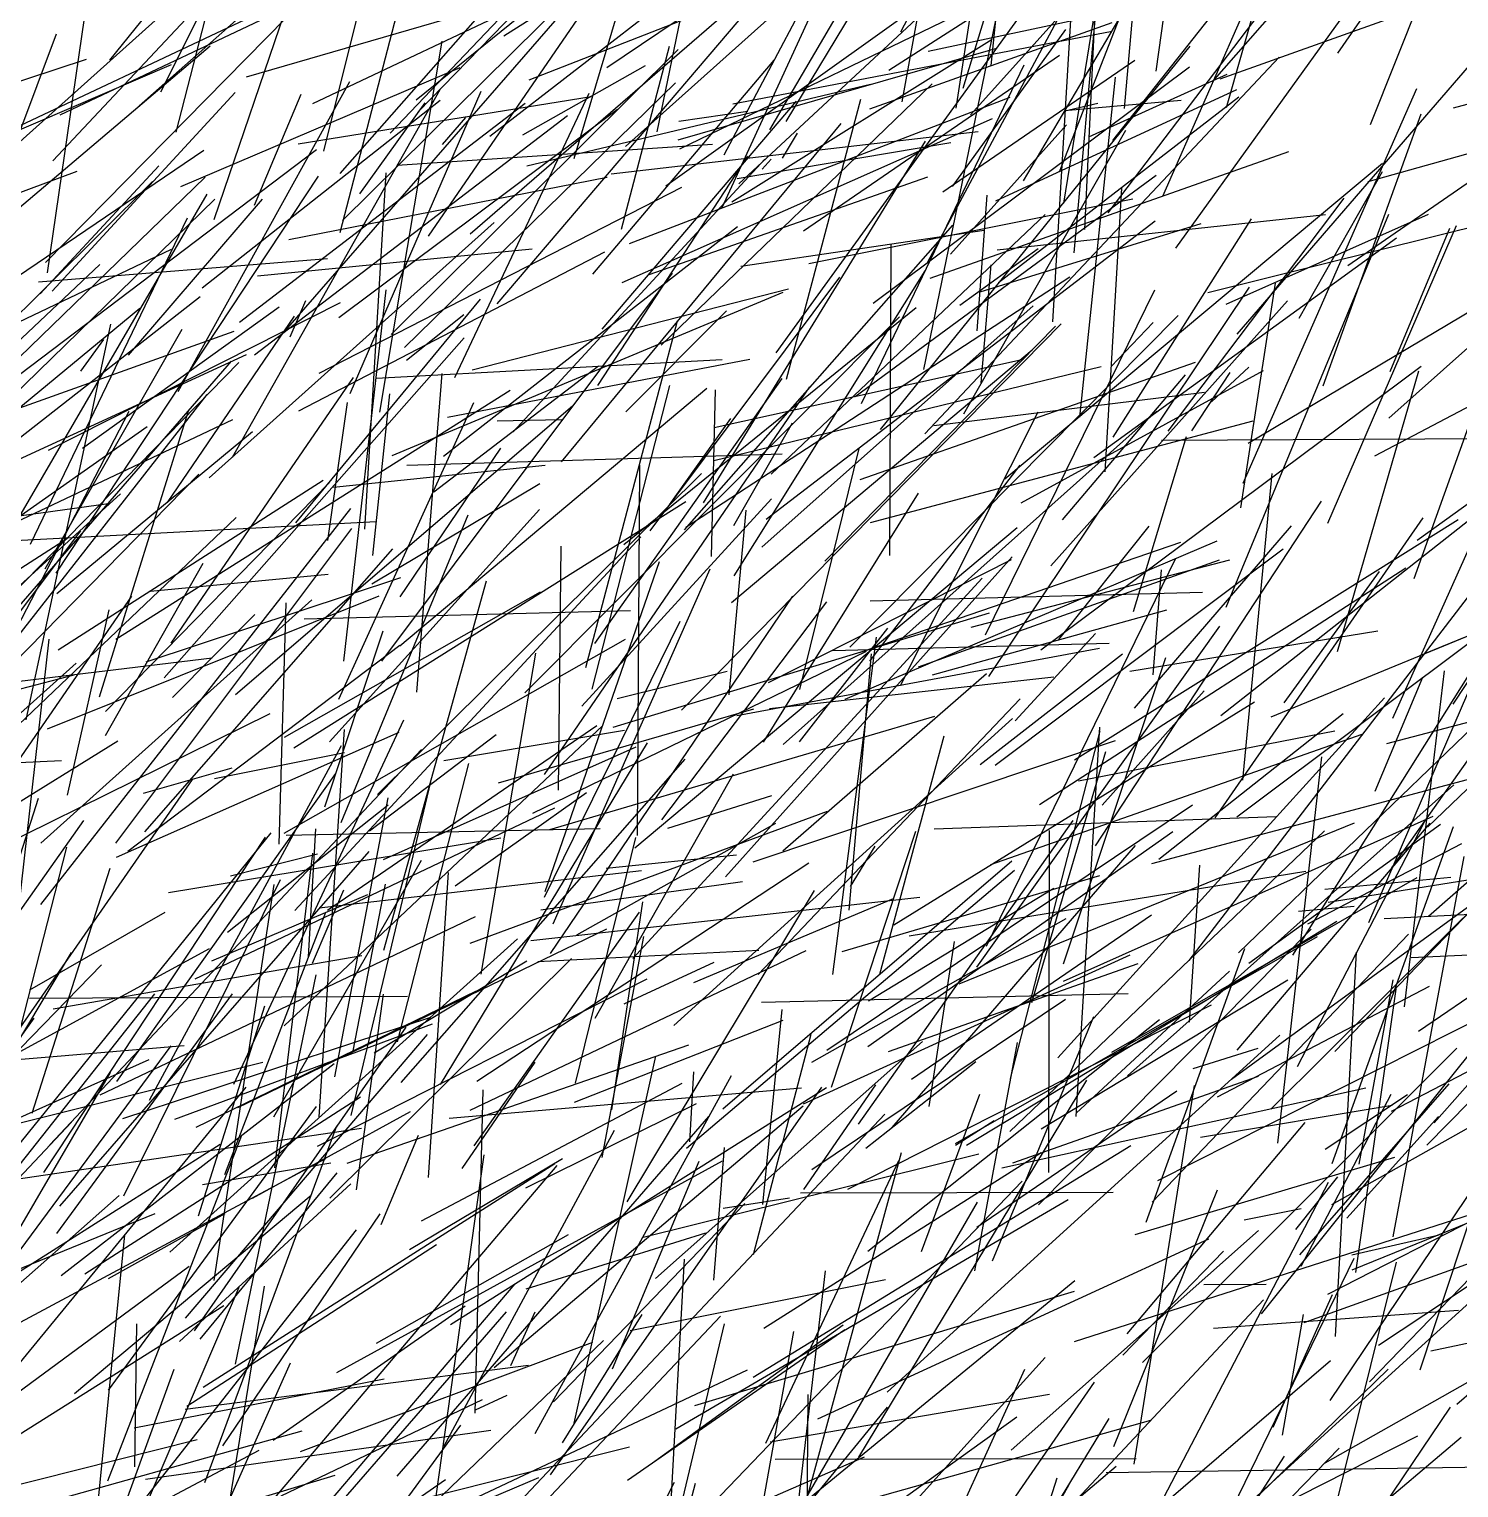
# Model space of a CAD drawing. Header units: metres. Extents: x 0 to 1019, y 0 to 619.
# Drawn here: x 814 to 885.9, y 298.4 to 371.8 of the extents above; entities that cross this region are included whole.
import ezdxf

# ---------------------------------------------------------------- set-up
doc = ezdxf.new("R2010")
doc.units = ezdxf.units.M

msp = doc.modelspace()

# ---------------------------------------------------------------- linework, layer by layer
at = {"color": 185}
for p, q in [((818.011, 370.238), (832.316, 387.954)), ((854.005, 345.018), (865.613, 356.849)), ((835.002, 352.271), (850.23, 355.193)), ((837.512, 352.088), (840.754, 352.149)), ((857.176, 289.225), (864.077, 304.353))]:
    msp.add_line(p, q, dxfattribs=at)
at = {"color": 140}
for p, q in [((870.675, 369.693), (873.268, 388.069)), ((865.481, 357.063), (866.544, 374.984)), ((812.256, 363.391), (815.326, 371.558)), ((869.355, 339.481), (881.836, 341.513)), ((830.256, 320.377), (831.896, 328.771)), ((852.698, 296.345), (857.863, 315.258))]:
    msp.add_line(p, q, dxfattribs=at)
at = {"color": 222}
for p, q in [((879.822, 370.594), (891.667, 387.668)), ((851.039, 300.632), (857.733, 314.859))]:
    msp.add_line(p, q, dxfattribs=at)
at = {"color": 173}
for p, q in [((873.501, 369.133), (889.069, 386.932)), ((869.094, 367.813), (869.551, 373.147)), ((808.255, 314.09), (814.426, 333.091))]:
    msp.add_line(p, q, dxfattribs=at)
at = {"color": 137}
for p, q in [((874.226, 367.862), (879.397, 386.041)), ((884.245, 340.395), (894.186, 344.439))]:
    msp.add_line(p, q, dxfattribs=at)
at = {"color": 108}
for p, q in [((848.934, 365.48), (859.449, 385.314)), ((810.059, 304.879), (828.892, 314.961)), ((837.643, 295.276), (848.759, 307.018))]:
    msp.add_line(p, q, dxfattribs=at)
at = {"color": 83}
for p, q in [((851.23, 366.731), (861.4, 384.058)), ((829.731, 362.163), (849.262, 381.49)), ((860.578, 315.632), (862.522, 316.866))]:
    msp.add_line(p, q, dxfattribs=at)
at = {"color": 218}
msp.add_line((852.059, 367.16), (862.24, 384.005), dxfattribs=at)
at = {"color": 198}
for p, q in [((865.81, 364.622), (873.58, 384.555)), ((836.152, 361.493), (851.237, 374.56)), ((814.772, 360.055), (828.285, 373.8))]:
    msp.add_line(p, q, dxfattribs=at)
at = {"color": 105}
for p, q in [((829.6, 364.53), (846.464, 383.68)), ((810.032, 351.831), (828.406, 365.738)), ((872.342, 324.922), (887.289, 344.403)), ((877.844, 327.403), (880.642, 327.661))]:
    msp.add_line(p, q, dxfattribs=at)
at = {"color": 119}
for p, q in [((864.003, 364.17), (875.682, 383.946)), ((845.555, 366.626), (848.233, 379.584)), ((826.526, 356.245), (841.923, 373.95)), ((817.523, 318.168), (836.41, 327.137))]:
    msp.add_line(p, q, dxfattribs=at)
at = {"color": 59}
for p, q in [((820.584, 368.653), (827.592, 382.68)), ((822.309, 324.004), (840.419, 332.607)), ((877.907, 310.103), (885.431, 318.708))]:
    msp.add_line(p, q, dxfattribs=at)
at = {"color": 183}
for p, q in [((860.96, 368.836), (865.302, 383.038)), ((857.9, 368.144), (858.976, 374.058)), ((871.021, 363.395), (875.816, 374.321)), ((858.725, 339.712), (873.866, 345.083)), ((861.557, 309.311), (863.697, 320.802)), ((843.318, 304.369), (847.681, 314.829)), ((846.663, 295.874), (855.994, 299.94))]:
    msp.add_line(p, q, dxfattribs=at)
at = {"color": 211}
for p, q in [((815.141, 365.166), (830.788, 381.881)), ((877.567, 325.186), (889.84, 344.75)), ((846.003, 295.132), (863.931, 313.824)), ((842.599, 291.203), (846.443, 298.665))]:
    msp.add_line(p, q, dxfattribs=at)
at = {"color": 250}
for p, q in [((819.493, 367.94), (835.338, 381.978)), ((831.199, 343.88), (839.661, 348.935))]:
    msp.add_line(p, q, dxfattribs=at)
at = {"color": 214}
for p, q in [((828.78, 365.658), (832.891, 382.105)), ((815.879, 333.245), (817.974, 342.572)), ((838.952, 313.482), (847.541, 317.727))]:
    msp.add_line(p, q, dxfattribs=at)
at = {"color": 219}
for p, q in [((833.532, 367.637), (847.329, 381.818)), ((860.806, 357.908), (864.749, 360.761)), ((873.93, 337.259), (892.718, 352.06)), ((818.924, 330.43), (832.609, 340.802)), ((805.59, 336.537), (816.218, 339.302)), ((823.268, 308.816), (826.276, 328.755))]:
    msp.add_line(p, q, dxfattribs=at)
at = {"color": 39}
for p, q in [((843.968, 365.894), (862.261, 382.275)), ((848.437, 351.748), (864, 355.196))]:
    msp.add_line(p, q, dxfattribs=at)
at = {"color": 253}
for p, q in [((837.84, 371.463), (853.408, 381.352)), ((813.014, 323.817), (814.951, 341.1)), ((864.886, 316.451), (877.313, 323.943))]:
    msp.add_line(p, q, dxfattribs=at)
at = {"color": 36}
for p, q in [((862.383, 369.965), (863.576, 381.763)), ((836.149, 317.383), (853.071, 325.422))]:
    msp.add_line(p, q, dxfattribs=at)
at = {"color": 225}
msp.add_line((834.047, 361.375), (847.541, 381.042), dxfattribs=at)
at = {"color": 1}
for p, q in [((841.391, 365.285), (845.758, 380.043)), ((861.342, 367.489), (871.208, 378.474)), ((823.792, 314.145), (828.884, 327.356))]:
    msp.add_line(p, q, dxfattribs=at)
at = {"color": 126}
for p, q in [((860.621, 367.818), (862.432, 379.746)), ((837.142, 366.415), (853.775, 379.296)), ((802.298, 356.101), (821.89, 373.68)), ((825.285, 362.943), (827.647, 368.532)), ((808.196, 348.539), (823.295, 363.242)), ((848.41, 308.84), (848.951, 315.52))]:
    msp.add_line(p, q, dxfattribs=at)
at = {"color": 238}
for p, q in [((823.269, 362.228), (829.12, 379.451)), ((829.536, 357.293), (843.567, 367.774)), ((818.66, 316.969), (834.165, 322.074)), ((875.107, 311.868), (877.98, 312.441))]:
    msp.add_line(p, q, dxfattribs=at)
at = {"color": 249}
for p, q in [((829.613, 361.563), (834.169, 379.196)), ((862.073, 295.721), (867.577, 303.692)), ((814.823, 297.64), (827.689, 301.258))]:
    msp.add_line(p, q, dxfattribs=at)
at = {"color": 77}
for p, q in [((857.228, 369.741), (872.162, 379.366)), ((854.406, 324.226), (856.606, 341.205)), ((879.321, 308.125), (893.437, 315.353)), ((816.229, 303.125), (828.144, 313.108))]:
    msp.add_line(p, q, dxfattribs=at)
at = {"color": 115}
for p, q in [((868.262, 362.551), (881.162, 379.53)), ((806.008, 332.573), (822.489, 349.41)), ((804.461, 304.413), (816.077, 316.794))]:
    msp.add_line(p, q, dxfattribs=at)
at = {"color": 72}
for p, q in [((881.472, 367.001), (886.437, 379.488)), ((866.271, 367.725), (871.939, 368.22)), ((827.271, 335.628), (847.007, 348.035)), ((851.21, 337.607), (865.536, 339.197))]:
    msp.add_line(p, q, dxfattribs=at)
at = {"color": 60}
for p, q in [((848.834, 362.827), (855.975, 378.361)), ((849.189, 338.294), (850.04, 347.583)), ((824.257, 318.7), (832.816, 337.04))]:
    msp.add_line(p, q, dxfattribs=at)
at = {"color": 148}
for p, q in [((843.032, 369.88), (855.032, 377.968)), ((828.547, 354.48), (846.807, 363.853)), ((878.311, 326.773), (886.072, 330.811))]:
    msp.add_line(p, q, dxfattribs=at)
at = {"color": 153}
for p, q in [((849.679, 364.02), (864.332, 377.639)), ((835.393, 328.69), (842.01, 333.377))]:
    msp.add_line(p, q, dxfattribs=at)
at = {"color": 76}
for p, q in [((857.837, 371.666), (860.97, 377.675)), ((832.611, 340.77), (848.064, 353.734)), ((815.411, 340.567), (828.756, 349.095)), ((815.16, 322.495), (830.695, 325.178)), ((851.499, 299.819), (869.674, 299.862))]:
    msp.add_line(p, q, dxfattribs=at)
at = {"color": 155}
for p, q in [((859.185, 360.082), (868.483, 377.46)), ((851.057, 347.14), (870.637, 362.15)), ((872.364, 321.814), (872.875, 329.72)), ((822.714, 303.448), (840.414, 314.709))]:
    msp.add_line(p, q, dxfattribs=at)
at = {"color": 63}
for p, q in [((828.222, 368.059), (847.561, 377.211)), ((874.941, 347.707), (876.697, 359.02)), ((814.761, 344.631), (821.645, 356.697)), ((831.783, 330.007), (844.503, 335.685)), ((883.973, 304.324), (886.774, 312.786))]:
    msp.add_line(p, q, dxfattribs=at)
at = {"color": 80}
for p, q in [((832.118, 366.56), (841.973, 376.914)), ((883.668, 344.157), (890.24, 362.536)), ((854.875, 325.377), (867.847, 329.195)), ((825.748, 297.208), (840.528, 314.604)), ((838.975, 308.401), (848.018, 311.222)), ((860.317, 282.036), (865.704, 298.877))]:
    msp.add_line(p, q, dxfattribs=at)
at = {"color": 52}
for p, q in [((814.869, 359.539), (817.286, 376.136)), ((867.97, 332.74), (873.101, 338.497))]:
    msp.add_line(p, q, dxfattribs=at)
at = {"color": 221}
for p, q in [((815.507, 367.484), (834.372, 376.418)), ((855.035, 338.084), (873.749, 346.041)), ((859.417, 339.296), (871.215, 342.571)), ((813.965, 323.026), (832.995, 323.126)), ((868.164, 299.148), (887.342, 299.434))]:
    msp.add_line(p, q, dxfattribs=at)
at = {"color": 64}
for p, q in [((833.436, 368.251), (843.779, 376.606)), ((819.778, 331.403), (832.251, 345.651)), ((817.945, 308.914), (823.82, 312.198)), ((833.658, 297.804), (844.17, 300.445))]:
    msp.add_line(p, q, dxfattribs=at)
at = {"color": 6}
for p, q in [((837.501, 357.976), (852.87, 375.987)), ((870.476, 312.767), (883.382, 326.243))]:
    msp.add_line(p, q, dxfattribs=at)
at = {"color": 27}
for p, q in [((821.349, 366.614), (823.666, 375.611)), ((865.385, 344.79), (877.297, 358.124)), ((841.968, 339.673), (846.587, 357.127)), ((801.835, 326.98), (816.543, 346.549)), ((846.098, 331.588), (851.34, 333.223)), ((880.73, 309.214), (882.782, 323.604))]:
    msp.add_line(p, q, dxfattribs=at)
at = {"color": 127}
for p, q in [((845.998, 363.923), (862.359, 375.592)), ((856.807, 351.656), (872.402, 370.949)), ((803.619, 343.531), (822.553, 358.347)), ((804.661, 342.925), (824.201, 352.15)), ((800.635, 325.831), (816.319, 339.897)), ((879.535, 314.714), (885.652, 331.668)), ((826.24, 300.781), (835.893, 307.541))]:
    msp.add_line(p, q, dxfattribs=at)
at = {"color": 239}
for p, q in [((866.033, 363.038), (868.091, 375.749)), ((826.534, 330.78), (826.883, 342.925)), ((842.798, 315.014), (844.888, 326.127)), ((807.682, 307.325), (820.276, 323.242)), ((822.682, 313.65), (829.144, 314.737))]:
    msp.add_line(p, q, dxfattribs=at)
at = {"color": 210}
for p, q in [((824.887, 369.403), (843.061, 374.672)), ((861.876, 354.002), (862.379, 359.937)), ((827.33, 327.441), (844.737, 346.247)), ((810.554, 338.634), (823.169, 340.155)), ((841.526, 326.21), (851.532, 331.837)), ((819.265, 299.439), (819.372, 306.638)), ((863.063, 283.089), (879.893, 300.379))]:
    msp.add_line(p, q, dxfattribs=at)
at = {"color": 53}
for p, q in [((839.113, 369.259), (853.776, 374.974)), ((833.693, 311.826), (846.828, 318.754)), ((835.157, 306.604), (854.088, 318.527))]:
    msp.add_line(p, q, dxfattribs=at)
at = {"color": 217}
for p, q in [((846.712, 365.782), (864.594, 374.438)), ((843.342, 336.666), (862.293, 342.429)), ((822.352, 316.538), (836.467, 323.389))]:
    msp.add_line(p, q, dxfattribs=at)
at = {"color": 174}
for p, q in [((851.561, 355.515), (865.61, 374.921)), ((881.351, 364.138), (895.941, 368.231)), ((810.72, 352.634), (822.807, 364.357)), ((851.256, 300.693), (865.311, 303.104))]:
    msp.add_line(p, q, dxfattribs=at)
at = {"color": 18}
for p, q in [((867.084, 361.714), (867.697, 374.645)), ((827.081, 356.316), (827.884, 358.15)), ((868.411, 354.817), (870.532, 357.036))]:
    msp.add_line(p, q, dxfattribs=at)
at = {"color": 78}
for p, q in [((858.981, 354.669), (862.905, 373.73)), ((820.011, 317.895), (829.674, 335.746)), ((823.286, 334.077), (829.83, 335.394)), ((835.746, 314.454), (839.414, 319.802))]:
    msp.add_line(p, q, dxfattribs=at)
at = {"color": 180}
for p, q in [((859.207, 370.701), (876.291, 374.336)), ((831.482, 333.272), (847.799, 349.439)), ((839.702, 327.482), (849.856, 328.896)), ((861.128, 315.634), (879.782, 326.899)), ((815.923, 292.936), (830.43, 311.371))]:
    msp.add_line(p, q, dxfattribs=at)
at = {"color": 29}
for p, q in [((866.559, 360.539), (867.796, 374.346)), ((866.835, 352.269), (868.637, 369.388)), ((839.548, 324.872), (850.674, 325.44))]:
    msp.add_line(p, q, dxfattribs=at)
at = {"color": 4}
for p, q in [((868.498, 366.191), (874.952, 374.365)), ((846.402, 321.655), (863.446, 337.106)), ((850.401, 329.883), (868.634, 336))]:
    msp.add_line(p, q, dxfattribs=at)
at = {"color": 34}
for p, q in [((871.673, 360.784), (880.991, 373.715)), ((864.426, 322.814), (868.153, 335.448))]:
    msp.add_line(p, q, dxfattribs=at)
at = {"color": 10}
for p, q in [((873.912, 369.308), (885.751, 373.538)), ((880.333, 359.901), (896.698, 371.206)), ((827.525, 352.591), (842.937, 360.599)), ((858.863, 310.271), (861.804, 318.192))]:
    msp.add_line(p, q, dxfattribs=at)
at = {"color": 71}
for p, q in [((806.531, 363.688), (824.82, 372.285)), ((840.2, 325.275), (852.391, 343.256)), ((879.195, 299.637), (897.398, 309.948))]:
    msp.add_line(p, q, dxfattribs=at)
at = {"color": 26}
msp.add_line((874.752, 356.444), (888.969, 372.895), dxfattribs=at)
at = {"color": 68}
msp.add_line((885.643, 367.845), (904.168, 372.861), dxfattribs=at)
at = {"color": 206}
for p, q in [((849.372, 368.045), (868.473, 371.698)), ((832.473, 364.952), (848.356, 366.011)), ((821.106, 340.9), (830.283, 354.269)), ((857.818, 338.767), (864.75, 352.539))]:
    msp.add_line(p, q, dxfattribs=at)
at = {"color": 103}
for p, q in [((856.264, 367.783), (868.466, 372.133)), ((852.953, 313.39), (856.57, 318.662))]:
    msp.add_line(p, q, dxfattribs=at)
at = {"color": 165}
for p, q in [((860.432, 363.882), (866.14, 371.792)), ((830.602, 363.518), (833.891, 368.098)), ((844.167, 361.019), (863.325, 368.381)), ((849.444, 344.289), (859.046, 359.643)), ((866.656, 317.073), (867.848, 336.663)), ((875.345, 324.787), (884.999, 331.79)), ((883.521, 325.068), (894.362, 325.57)), ((822.469, 312.071), (825.807, 322.636)), ((834.819, 297.126), (850.107, 304.316))]:
    msp.add_line(p, q, dxfattribs=at)
at = {"color": 184}
for p, q in [((810.347, 360.187), (823.069, 370.961)), ((840.157, 331.519), (859.539, 337.225))]:
    msp.add_line(p, q, dxfattribs=at)
at = {"color": 229}
for p, q in [((831.596, 352.518), (834.747, 371.19)), ((827.498, 366.033), (842.245, 368.415)), ((834.759, 365.995), (835.937, 367.363)), ((865.962, 347.096), (872.159, 354.41)), ((814.875, 336.586), (831.562, 343.28)), ((847.409, 323.814), (857.467, 328.041))]:
    msp.add_line(p, q, dxfattribs=at)
at = {"color": 189}
for p, q in [((832.172, 356.428), (846.626, 370.781)), ((807.203, 350.513), (824.275, 356.594)), ((856.773, 324.239), (860.015, 336.231))]:
    msp.add_line(p, q, dxfattribs=at)
at = {"color": 149}
for p, q in [((843.767, 361.742), (846.179, 370.94)), ((821.592, 363.89), (835.653, 369.866)), ((851.298, 349.4), (865.087, 362.474)), ((874.213, 342.713), (882.394, 362.482)), ((846.79, 337.516), (865.902, 356.967)), ((873.66, 332.099), (884.131, 347.2)), ((814.681, 314.248), (825.854, 331.128)), ((879.533, 312.646), (898.19, 323.146))]:
    msp.add_line(p, q, dxfattribs=at)
at = {"color": 145}
msp.add_line((846.615, 366.234), (862.6, 370.829), dxfattribs=at)
at = {"color": 143}
for p, q in [((849.314, 363.108), (862.431, 371.292)), ((839.887, 334.278), (853.256, 353.801)), ((844.198, 306.303), (857.063, 308.865)), ((876.745, 297.393), (883.849, 300.993))]:
    msp.add_line(p, q, dxfattribs=at)
at = {"color": 192}
for p, q in [((812.246, 368.79), (816.841, 370.285)), ((874.749, 332.159), (894.691, 347.102))]:
    msp.add_line(p, q, dxfattribs=at)
at = {"color": 91}
for p, q in [((842.329, 359.471), (851.447, 370.242)), ((882.601, 337.123), (891.116, 356.152)), ((862.366, 329.75), (881.048, 336.311)), ((850.874, 312.643), (851.859, 322.45)), ((845.032, 288.564), (863.662, 301.955))]:
    msp.add_line(p, q, dxfattribs=at)
at = {"color": 90}
for p, q in [((852.935, 361.658), (865.817, 370.493)), ((825.298, 355.417), (841.05, 367.454)), ((849.425, 346.812), (852.368, 351.991)), ((809.852, 329.845), (819.125, 343.255)), ((847.047, 315.479), (863.557, 329.469)), ((823.15, 324.901), (831.001, 328.252))]:
    msp.add_line(p, q, dxfattribs=at)
at = {"color": 196}
msp.add_line((859.043, 351.436), (876.881, 370.391), dxfattribs=at)
at = {"color": 228}
for p, q in [((859.946, 363.609), (869.61, 370.246)), ((856.434, 358.01), (872.367, 369.908)), ((820.418, 289.671), (827.107, 304.679))]:
    msp.add_line(p, q, dxfattribs=at)
at = {"color": 88}
for p, q in [((812.611, 366.37), (821.121, 370.024)), ((818.308, 330.836), (830.19, 346.661)), ((826.78, 321.635), (842.826, 336.744))]:
    msp.add_line(p, q, dxfattribs=at)
at = {"color": 113}
for p, q in [((838.799, 366.477), (844.973, 369.966)), ((871.283, 351.567), (880.148, 363.292)), ((877.133, 337.887), (881.929, 344.506)), ((866.015, 324.753), (871.169, 340.169))]:
    msp.add_line(p, q, dxfattribs=at)
at = {"color": 125}
for p, q in [((855.847, 352.953), (864.036, 369.999)), ((848.294, 345.261), (848.492, 353.65)), ((869.568, 299.574), (872.604, 318.639))]:
    msp.add_line(p, q, dxfattribs=at)
at = {"color": 81}
for p, q in [((867.293, 366.385), (874.263, 369.531)), ((800.742, 344.853), (820.162, 364.138))]:
    msp.add_line(p, q, dxfattribs=at)
at = {"color": 213}
for p, q in [((815.101, 358.607), (824.328, 368.618)), ((831.812, 325.444), (836.98, 344.033)), ((835.1, 316.984), (852.836, 318.52)), ((822.56, 305.866), (829.461, 314.236)), ((819.806, 298.821), (837.195, 301.284))]:
    msp.add_line(p, q, dxfattribs=at)
at = {"color": 112}
for p, q in [((821.454, 353.569), (830.086, 369.168)), ((814.538, 327.738), (830.137, 347.67)), ((864.762, 312.622), (878.491, 326.501)), ((880.543, 309.358), (899.946, 317.22)), ((852.325, 294.652), (854.037, 309.296))]:
    msp.add_line(p, q, dxfattribs=at)
at = {"color": 98}
for p, q in [((824.179, 350.26), (834.636, 368.765)), ((879.324, 346.936), (885.808, 361.917)), ((834.655, 318.682), (845.072, 335.88)), ((825.189, 312.966), (833.147, 317.322)), ((810.124, 293.199), (829.359, 299.027))]:
    msp.add_line(p, q, dxfattribs=at)
at = {"color": 129}
msp.add_line((830.108, 353.465), (836.701, 368.685), dxfattribs=at)
at = {"color": 187}
for p, q in [((832.848, 355.785), (846.48, 369.103)), ((879.097, 353.846), (884.023, 367.544)), ((868.119, 349.527), (868.959, 363.798)), ((809.846, 338.617), (824.135, 355.095))]:
    msp.add_line(p, q, dxfattribs=at)
at = {"color": 55}
for p, q in [((835.386, 354.273), (842.132, 368.577)), ((815.568, 309.063), (829.302, 319.74))]:
    msp.add_line(p, q, dxfattribs=at)
at = {"color": 56}
for p, q in [((839.006, 364.923), (856.303, 369.028)), ((875.049, 333.997), (876.525, 349.43))]:
    msp.add_line(p, q, dxfattribs=at)
at = {"color": 223}
msp.add_line((845.769, 355.889), (859.413, 369.057), dxfattribs=at)
at = {"color": 28}
for p, q in [((862.606, 363.161), (874.744, 368.764)), ((811.604, 344.092), (822.916, 363.489)), ((866.777, 333.97), (879.67, 336.478))]:
    msp.add_line(p, q, dxfattribs=at)
at = {"color": 136}
for p, q in [((875.057, 348.951), (883.803, 368.81)), ((873.287, 358.544), (893.029, 363.447)), ((814.416, 359.085), (828.972, 360.257)), ((842.287, 338.581), (846.197, 353.866))]:
    msp.add_line(p, q, dxfattribs=at)
at = {"color": 122}
for p, q in [((822.66, 358.775), (834.645, 368.231)), ((879.808, 340.479), (883.909, 354.609)), ((884.517, 305.278), (899.822, 308.486)), ((806.814, 296.904), (823.746, 307.557))]:
    msp.add_line(p, q, dxfattribs=at)
at = {"color": 97}
for p, q in [((824.53, 357.049), (838.918, 368.072)), ((856.297, 346.978), (875.569, 352.082)), ((831.666, 311.641), (833.547, 316.135))]:
    msp.add_line(p, q, dxfattribs=at)
at = {"color": 20}
for p, q in [((842.792, 356.706), (852.582, 368.173)), ((828.984, 346.058), (829.979, 353.012)), ((844.061, 312.782), (853.491, 328.442))]:
    msp.add_line(p, q, dxfattribs=at)
at = {"color": 100}
for p, q in [((852.08, 354.184), (855.817, 368.277)), ((828.961, 327.465), (842.527, 336.755))]:
    msp.add_line(p, q, dxfattribs=at)
at = {"color": 45}
for p, q in [((862.739, 359.058), (874.836, 368.388)), ((818.318, 341.091), (838.164, 353.625)), ((850.927, 306.413), (864.887, 315.266))]:
    msp.add_line(p, q, dxfattribs=at)
at = {"color": 84}
for p, q in [((866.09, 367.699), (867.741, 368.076)), ((855.533, 353.311), (870.68, 364.456))]:
    msp.add_line(p, q, dxfattribs=at)
at = {"color": 144}
for p, q in [((843.802, 359.046), (862.445, 367.297)), ((877.873, 357.257), (882.079, 364.637)), ((856.282, 343.019), (873.015, 343.463))]:
    msp.add_line(p, q, dxfattribs=at)
at = {"color": 200}
for p, q in [((846.658, 367.164), (850.127, 367.678)), ((855.235, 327.464), (856.36, 340.368)), ((873.081, 308.62), (876.22, 308.641))]:
    msp.add_line(p, q, dxfattribs=at)
at = {"color": 19}
for p, q in [((840.746, 350.029), (854.819, 367.053)), ((880.275, 311.959), (884.891, 317.065)), ((879.434, 302.777), (886.872, 313.82)), ((845.393, 290.724), (847.495, 298.621))]:
    msp.add_line(p, q, dxfattribs=at)
at = {"color": 7}
for p, q in [((843.252, 364.528), (861.716, 366.655)), ((868.454, 320.313), (883.821, 329.101))]:
    msp.add_line(p, q, dxfattribs=at)
at = {"color": 162}
for p, q in [((851.87, 365.303), (852.622, 366.572)), ((834.321, 348.509), (842.606, 354.852)), ((870.186, 311.752), (875.142, 325.521))]:
    msp.add_line(p, q, dxfattribs=at)
at = {"color": 130}
for p, q in [((860.336, 360.471), (866.164, 366.978)), ((862.671, 360.698), (879.198, 362.476)), ((836.143, 325.798), (854.131, 332.439)), ((821.279, 316.944), (834.258, 321.741)), ((852.195, 296.391), (861.688, 312.753))]:
    msp.add_line(p, q, dxfattribs=at)
at = {"color": 25}
msp.add_line((860.998, 352.448), (869.159, 366.711), dxfattribs=at)
at = {"color": 132}
msp.add_line((808.075, 355.794), (822.743, 365.716), dxfattribs=at)
at = {"color": 230}
for p, q in [((847.895, 347.968), (859.063, 366.165)), ((808.516, 335.03), (822.919, 353.413))]:
    msp.add_line(p, q, dxfattribs=at)
at = {"color": 101}
for p, q in [((849.59, 364.281), (860.345, 366.093)), ((876.472, 337.186), (894.54, 344.638))]:
    msp.add_line(p, q, dxfattribs=at)
at = {"color": 246}
for p, q in [((859.313, 359.26), (877.365, 365.646)), ((869.584, 337.63), (877.494, 346.796)), ((884.302, 315.63), (903.639, 335.299)), ((863.322, 316.325), (879.151, 331.446)), ((821.689, 291.335), (839.611, 298.902))]:
    msp.add_line(p, q, dxfattribs=at)
at = {"color": 235}
for p, q in [((814.496, 358.473), (820.474, 364.923)), ((855.254, 340.689), (871.786, 357.396)), ((814.993, 315.653), (833.695, 335.539)), ((823.928, 326.342), (832.021, 332.764)), ((821.025, 310.25), (838.528, 326.02)), ((857.214, 320.341), (869.778, 324.765)), ((821.741, 282.586), (835.68, 301.533))]:
    msp.add_line(p, q, dxfattribs=at)
at = {"color": 57}
msp.add_line((838.321, 351.539), (850.986, 365.263), dxfattribs=at)
at = {"color": 188}
for p, q in [((842.57, 353.859), (850.123, 365.403)), ((874.759, 320.414), (884.48, 331.837)), ((828.552, 327.567), (844.775, 329.451)), ((816.76, 309.159), (830.636, 318.06)), ((870.028, 296.688), (879.461, 304.784))]:
    msp.add_line(p, q, dxfattribs=at)
at = {"color": 170}
for p, q in [((850.846, 364.755), (851.298, 365.262)), ((879.174, 328.521), (885.523, 329.12))]:
    msp.add_line(p, q, dxfattribs=at)
at = {"color": 150}
for p, q in [((863.061, 349.176), (882.084, 365.057)), ((842.431, 340.873), (851.854, 354.226)), ((884.36, 331.646), (898.657, 345.415))]:
    msp.add_line(p, q, dxfattribs=at)
at = {"color": 17}
for p, q in [((807.636, 361.402), (816.374, 364.656)), ((813.991, 323.454), (820.803, 327.353))]:
    msp.add_line(p, q, dxfattribs=at)
at = {"color": 254}
for p, q in [((815.315, 344.422), (828.523, 364.398)), ((809.759, 348.462), (824.89, 355.428)), ((833.093, 310.374), (840.793, 314.959)), ((880.532, 310.103), (884.929, 311.111))]:
    msp.add_line(p, q, dxfattribs=at)
at = {"color": 121}
for p, q in [((827.03, 361.21), (843.045, 364.352)), ((826.325, 314.489), (828.235, 330.327))]:
    msp.add_line(p, q, dxfattribs=at)
at = {"color": 73}
msp.add_line((830.845, 346.636), (831.92, 364.571), dxfattribs=at)
at = {"color": 92}
for p, q in [((845.155, 359.453), (859.184, 364.37)), ((848.423, 350.083), (867.915, 354.825)), ((826.89, 331.232), (842.689, 331.575))]:
    msp.add_line(p, q, dxfattribs=at)
at = {"color": 86}
for p, q in [((861.676, 356.616), (862.171, 363.452)), ((844.432, 330.601), (863.681, 346.713)), ((829.091, 312.957), (841.255, 325.027)), ((845.394, 291.701), (848.961, 306.644)), ((826.63, 297.984), (836.773, 302.828))]:
    msp.add_line(p, q, dxfattribs=at)
at = {"color": 116}
for p, q in [((818.944, 355.389), (825.697, 363.252)), ((855.788, 349.132), (872.667, 355.034))]:
    msp.add_line(p, q, dxfattribs=at)
at = {"color": 44}
msp.add_line((853.202, 360.008), (869.516, 363.268), dxfattribs=at)
at = {"color": 237}
for p, q in [((814.022, 345.885), (821.914, 362.305)), ((843.89, 345.856), (858.6, 357.791)), ((832.677, 318.776), (846.966, 335.058))]:
    msp.add_line(p, q, dxfattribs=at)
at = {"color": 159}
msp.add_line((823.013, 349.223), (837.357, 362.066), dxfattribs=at)
at = {"color": 177}
msp.add_line((861.823, 358.578), (872.951, 362.027), dxfattribs=at)
at = {"color": 107}
for p, q in [((868.511, 351.266), (875.482, 362.254)), ((810.405, 316.72), (814.198, 322.028)), ((803.022, 305.133), (820.287, 312.197)), ((879.533, 296.705), (882.783, 309.733)), ((868.16, 285.814), (886.035, 300.935))]:
    msp.add_line(p, q, dxfattribs=at)
at = {"color": 66}
for p, q in [((874.203, 357.963), (884.386, 362.483)), ((834.806, 350.302), (849.612, 361.868))]:
    msp.add_line(p, q, dxfattribs=at)
at = {"color": 176}
for p, q in [((846.946, 346.608), (860.439, 361.928)), ((862.266, 339.217), (875.375, 358.809)), ((829.271, 348.749), (839.926, 349.864)), ((857.149, 303.193), (876.905, 321.169))]:
    msp.add_line(p, q, dxfattribs=at)
at = {"color": 241}
for p, q in [((849.771, 359.867), (862.026, 361.689)), ((812.273, 316.684), (815.842, 330.628)), ((877.981, 309.545), (882.512, 318.191)), ((852.783, 296.846), (870.42, 301.787))]:
    msp.add_line(p, q, dxfattribs=at)
at = {"color": 120}
for p, q in [((867.537, 350.24), (882.777, 361.296)), ((832.95, 355.143), (835.823, 357.432)), ((832.956, 349.85), (851.852, 350.418))]:
    msp.add_line(p, q, dxfattribs=at)
at = {"color": 163}
for p, q in [((882.454, 354.569), (885.459, 361.79)), ((885.63, 337.833), (897.322, 355.508)), ((873.463, 353.038), (875.34, 354.791)), ((850.911, 335.919), (858.724, 348.447)), ((877.799, 319.586), (884.17, 331.874)), ((823.694, 300.502), (831.627, 312.176))]:
    msp.add_line(p, q, dxfattribs=at)
at = {"color": 42}
for p, q in [((813.053, 356.882), (821.115, 360.725)), ((858.246, 326.173), (878.209, 329.416)), ((839.198, 325.928), (858.792, 328.117)), ((852.783, 313.237), (868.526, 313.265))]:
    msp.add_line(p, q, dxfattribs=at)
at = {"color": 147}
for p, q in [((825.438, 359.381), (839.263, 360.743)), ((816.633, 350.704), (826.538, 357.827)), ((856.059, 315.484), (861.602, 319.846))]:
    msp.add_line(p, q, dxfattribs=at)
at = {"color": 190}
for p, q in [((857.277, 345.301), (857.35, 360.993)), ((849.578, 337.257), (867.832, 340.642)), ((851.893, 330.438), (862.147, 339.373)), ((836.345, 315.593), (844.668, 327.365)), ((847.214, 315.795), (847.402, 319.317))]:
    msp.add_line(p, q, dxfattribs=at)
at = {"color": 224}
for p, q in [((804.051, 347.317), (817.507, 359.958)), ((833.461, 338.434), (834.748, 354.466)), ((840.603, 333.492), (840.736, 345.776)), ((829.951, 314.728), (847.156, 320.673))]:
    msp.add_line(p, q, dxfattribs=at)
at = {"color": 65}
for p, q in [((831.71, 339.988), (846.331, 359.517)), ((812.926, 346.049), (831.424, 347.028))]:
    msp.add_line(p, q, dxfattribs=at)
at = {"color": 160}
for p, q in [((845.209, 346.557), (854.752, 359.321)), ((853.348, 314.404), (866.121, 322.983))]:
    msp.add_line(p, q, dxfattribs=at)
at = {"color": 9}
for p, q in [((847.007, 346.743), (866.329, 359.329)), ((832.217, 350.336), (851.904, 358.557)), ((854.111, 320.403), (872.506, 332.752))]:
    msp.add_line(p, q, dxfattribs=at)
at = {"color": 248}
for p, q in [((829.795, 339.998), (831.917, 358.673)), ((855.3, 328.649), (856.529, 330.686)), ((840.34, 302.707), (849.971, 312.692))]:
    msp.add_line(p, q, dxfattribs=at)
at = {"color": 193}
for p, q in [((836.253, 354.654), (852.17, 358.735)), ((884.396, 327.159), (902.667, 343.191)), ((861.648, 324.592), (873.883, 341.751)), ((807.041, 298.526), (821.998, 309.538))]:
    msp.add_line(p, q, dxfattribs=at)
at = {"color": 32}
for p, q in [((862.097, 341.313), (870.621, 358.674)), ((883.819, 346.083), (895.823, 354.751)), ((829.077, 335.928), (839.633, 347.62)), ((849.278, 292.795), (857.159, 302.436))]:
    msp.add_line(p, q, dxfattribs=at)
at = {"color": 95}
for p, q in [((809.345, 349.371), (819.528, 357.753)), ((818.365, 318.839), (829.395, 334.329)), ((870.456, 329.804), (887.367, 334.303)), ((852.925, 317.707), (869.379, 325.207)), ((845.861, 290.161), (846.944, 309.896))]:
    msp.add_line(p, q, dxfattribs=at)
at = {"color": 8}
for p, q in [((814.919, 350.614), (829.628, 358.045)), ((826.802, 336.168), (839.686, 343.475)), ((843.548, 338.118), (849.081, 339.489)), ((872.926, 295.396), (887.062, 308.267))]:
    msp.add_line(p, q, dxfattribs=at)
at = {"color": 37}
for p, q in [((827.378, 346.952), (836.677, 358.204)), ((840.322, 326.767), (848.225, 344.64))]:
    msp.add_line(p, q, dxfattribs=at)
at = {"color": 209}
for p, q in [((843.986, 352.541), (849.048, 357.626)), ((831.254, 345.301), (832.11, 353.438)), ((813.102, 326.851), (816.701, 331.977)), ((859.249, 317.576), (860.528, 325.883)), ((834.101, 295.628), (836.852, 315.135))]:
    msp.add_line(p, q, dxfattribs=at)
at = {"color": 201}
msp.add_line((850.835, 345.721), (864.489, 357.883), dxfattribs=at)
at = {"color": 168}
for p, q in [((875.309, 350.965), (887.409, 358.166)), ((831.425, 354.24), (848.841, 355.176)), ((850.813, 322.828), (869.277, 323.255)), ((863.468, 314.737), (875.834, 319.11)), ((813.278, 293.797), (825.53, 300.269))]:
    msp.add_line(p, q, dxfattribs=at)
at = {"color": 89}
msp.add_line((813.794, 337.035), (818.061, 356.948), dxfattribs=at)
at = {"color": 33}
for p, q in [((820.916, 347.985), (827.314, 357.351)), ((834.824, 334.986), (843.912, 336.523)), ((799.12, 305.744), (817.594, 324.709))]:
    msp.add_line(p, q, dxfattribs=at)
at = {"color": 134}
for p, q in [((838.904, 338.392), (857.763, 357.32)), ((842.992, 329.579), (849.561, 330.247)), ((844.074, 298.771), (855.016, 306.355))]:
    msp.add_line(p, q, dxfattribs=at)
at = {"color": 231}
for p, q in [((816.546, 354.58), (817.709, 356.18)), ((881.682, 350.318), (891.877, 355.699)), ((866.573, 305.743), (886.553, 312.156)), ((862.479, 293.294), (876.082, 307.847))]:
    msp.add_line(p, q, dxfattribs=at)
at = {"color": 5}
for p, q in [((820.753, 339.156), (835.846, 356.27)), ((815.496, 312.552), (831.066, 330.41))]:
    msp.add_line(p, q, dxfattribs=at)
at = {"color": 106}
for p, q in [((849.312, 342.949), (864.446, 355.653)), ((821.817, 306.914), (833.996, 321.197))]:
    msp.add_line(p, q, dxfattribs=at)
at = {"color": 21}
for p, q in [((882.392, 352.216), (886.527, 355.9)), ((815.346, 311.19), (824.193, 323.245)), ((869.218, 306.138), (878.186, 316.778))]:
    msp.add_line(p, q, dxfattribs=at)
at = {"color": 123}
for p, q in [((807.853, 337.995), (824.507, 355.019)), ((803.875, 335.082), (818.544, 348.412)), ((860.763, 323.749), (880.671, 331.849)), ((803.564, 319.113), (821.761, 320.645))]:
    msp.add_line(p, q, dxfattribs=at)
at = {"color": 47}
for p, q in [((863.881, 347.96), (876.079, 354.616)), ((876.802, 315.728), (879.027, 335.172)), ((853.343, 319.809), (866.157, 327.031)), ((873.768, 318.054), (884.434, 323.633)), ((862.914, 314.491), (881.243, 318.516))]:
    msp.add_line(p, q, dxfattribs=at)
at = {"color": 197}
for p, q in [((864.871, 340.555), (884.016, 354.847)), ((844.581, 331.219), (844.696, 349.854)), ((849.005, 329.137), (863.434, 345.249))]:
    msp.add_line(p, q, dxfattribs=at)
at = {"color": 23}
for p, q in [((872.47, 351.592), (874.408, 354.514)), ((810.391, 336.004), (818.992, 352.568)), ((858.359, 318.944), (870.446, 327.224)), ((872.734, 294.995), (882.353, 304.349))]:
    msp.add_line(p, q, dxfattribs=at)
at = {"color": 243}
for p, q in [((859.492, 351.859), (873.108, 353.528)), ((875.986, 307.147), (890.426, 325.19)), ((838.658, 297.687), (857.027, 317.186))]:
    msp.add_line(p, q, dxfattribs=at)
at = {"color": 109}
for p, q in [((817.494, 338.191), (821.968, 352.597)), ((846.176, 347.863), (849.265, 352.206))]:
    msp.add_line(p, q, dxfattribs=at)
at = {"color": 31}
for p, q in [((824.341, 338.321), (841.309, 352.84)), ((836.702, 324.24), (839.46, 340.397)), ((808.421, 315.493), (825.72, 319.81)), ((881.866, 305.57), (891.231, 311.749))]:
    msp.add_line(p, q, dxfattribs=at)
at = {"color": 49}
for p, q in [((829.546, 338.077), (836.327, 353.008)), ((811.012, 316.883), (816.082, 325.334)), ((817.949, 303.299), (828.418, 317.58))]:
    msp.add_line(p, q, dxfattribs=at)
at = {"color": 208}
for p, q in [((851.904, 335.802), (870.719, 352.577)), ((874.48, 318.952), (889.056, 329.577))]:
    msp.add_line(p, q, dxfattribs=at)
at = {"color": 67}
for p, q in [((805.596, 341.773), (819.898, 351.802)), ((817.789, 337.465), (829.048, 348.967)), ((851.435, 296.414), (866.586, 308.814))]:
    msp.add_line(p, q, dxfattribs=at)
at = {"color": 151}
msp.add_line((815.338, 343.399), (825.195, 351.557), dxfattribs=at)
at = {"color": 242}
for p, q in [((869.539, 342.488), (872.204, 351.302)), ((866.571, 335.032), (885.883, 347.129)), ((862.574, 334.759), (877.076, 345.637)), ((831.319, 320.275), (838.998, 324.903)), ((848.879, 312.463), (852.223, 312.97))]:
    msp.add_line(p, q, dxfattribs=at)
at = {"color": 255}
for p, q in [((870.947, 351.12), (889.093, 351.211)), ((837.578, 333.873), (850.424, 337.591))]:
    msp.add_line(p, q, dxfattribs=at)
at = {"color": 131}
for p, q in [((832.619, 343.23), (837.699, 350.715)), ((828.018, 325.115), (828.388, 331.551)), ((841.386, 301.643), (845.495, 320.104)), ((809.168, 304.073), (818.04, 319.29)), ((834.831, 300.46), (843.409, 316.382))]:
    msp.add_line(p, q, dxfattribs=at)
at = {"color": 158}
msp.add_line((852.742, 338.563), (855.734, 350.696), dxfattribs=at)
at = {"color": 54}
for p, q in [((856.271, 339.989), (863.835, 349.863)), ((819.84, 339.957), (832.668, 344.208)), ((818.35, 330.125), (832.582, 336.415)), ((802.822, 295.871), (822.413, 300.82))]:
    msp.add_line(p, q, dxfattribs=at)
at = {"color": 244}
for p, q in [((841.766, 337.733), (851.313, 348.165)), ((839.888, 328.119), (846.726, 342.008))]:
    msp.add_line(p, q, dxfattribs=at)
at = {"color": 13}
for p, q in [((867.634, 330.692), (879.01, 348.037)), ((844.33, 325.026), (861.919, 344.169)), ((822.28, 306.282), (832.923, 321.573)), ((831.443, 305.655), (841.104, 311.136))]:
    msp.add_line(p, q, dxfattribs=at)
at = {"color": 172}
for p, q in [((807.498, 346.468), (817.929, 347.93)), ((829.659, 331.864), (836.045, 347.36)), ((870.762, 313.844), (889.448, 323.274)), ((872.913, 316.037), (882.56, 317.641))]:
    msp.add_line(p, q, dxfattribs=at)
at = {"color": 207}
for p, q in [((804.806, 328.594), (824.373, 347.229)), ((865.777, 341.08), (870.322, 346.779))]:
    msp.add_line(p, q, dxfattribs=at)
at = {"color": 58}
for p, q in [((808.082, 341.199), (815.874, 346.177)), ((869.018, 293.996), (879.351, 313.768)), ((868.998, 305.06), (874.068, 310.289)), ((845.453, 299.726), (854.922, 306.586))]:
    msp.add_line(p, q, dxfattribs=at)
at = {"color": 50}
for p, q in [((855.755, 340.424), (871.918, 345.978)), ((862.137, 325.64), (871.67, 345.182)), ((828.834, 332.651), (831.769, 341.512))]:
    msp.add_line(p, q, dxfattribs=at)
at = {"color": 85}
msp.add_line((851.169, 338.923), (863.393, 345.11), dxfattribs=at)
at = {"color": 232}
for p, q in [((861.376, 341.704), (874.388, 345.096)), ((826.787, 331.327), (843.97, 341.104)), ((821.806, 302.343), (839.079, 304.55))]:
    msp.add_line(p, q, dxfattribs=at)
at = {"color": 212}
for p, q in [((817.797, 336.25), (822.709, 344.928)), ((872.55, 319.48), (875.816, 320.51)), ((882.525, 317.337), (888.82, 320.608))]:
    msp.add_line(p, q, dxfattribs=at)
at = {"color": 12}
for p, q in [((820.062, 343.506), (829.004, 344.368)), ((855.709, 299.92), (867.191, 318.899))]:
    msp.add_line(p, q, dxfattribs=at)
at = {"color": 194}
for p, q in [((839.925, 328.396), (845.68, 345.002)), ((828.468, 315.586), (845.059, 324.008)), ((860.183, 292.298), (868.672, 299.471))]:
    msp.add_line(p, q, dxfattribs=at)
at = {"color": 186}
for p, q in [((864.809, 332.771), (883.251, 344.685)), ((818.715, 313.084), (826.608, 329.004)), ((839.421, 301.122), (849.303, 319.144))]:
    msp.add_line(p, q, dxfattribs=at)
at = {"color": 111}
for p, q in [((870.537, 339.309), (870.944, 344.587)), ((878.139, 306.697), (886.502, 309.708)), ((823.581, 291.242), (838.423, 308.642))]:
    msp.add_line(p, q, dxfattribs=at)
at = {"color": 179}
msp.add_line((882.543, 329.589), (892.704, 343.96), dxfattribs=at)
at = {"color": 40}
for p, q in [((814.533, 330.828), (828.181, 343.081)), ((827.793, 342.12), (844.226, 342.544)), ((832.5, 320.828), (836.087, 334.845)), ((829.342, 319.072), (832.025, 333.115)), ((882.612, 311.013), (886.18, 330.164)), ((844.857, 310.998), (861.748, 315.2))]:
    msp.add_line(p, q, dxfattribs=at)
at = {"color": 161}
for p, q in [((845.802, 332.002), (854.105, 342.978)), ((819.699, 333.339), (824.164, 334.614)), ((859.515, 331.557), (876.718, 332.174))]:
    msp.add_line(p, q, dxfattribs=at)
at = {"color": 252}
for p, q in [((821.159, 338.161), (825.318, 342.347)), ((854.413, 340.534), (868.314, 340.892))]:
    msp.add_line(p, q, dxfattribs=at)
at = {"color": 236}
for p, q in [((852.729, 335.922), (857.177, 341.648)), ((841.401, 317.801), (851.898, 321.92))]:
    msp.add_line(p, q, dxfattribs=at)
at = {"color": 226}
for p, q in [((863.586, 336.98), (867.632, 341.386)), ((814.107, 317.234), (818.036, 329.565)), ((870.001, 304.698), (885.823, 320.511))]:
    msp.add_line(p, q, dxfattribs=at)
at = {"color": 104}
for p, q in [((839.304, 332.337), (856.096, 340.495)), ((861.819, 334.784), (868.993, 340.363))]:
    msp.add_line(p, q, dxfattribs=at)
at = {"color": 139}
for p, q in [((879.676, 320.338), (898.501, 339.895)), ((869.247, 319.126), (885.666, 333.773)), ((866.018, 323.876), (884.622, 332.192)), ((883.889, 321.361), (890.338, 325.782))]:
    msp.add_line(p, q, dxfattribs=at)
at = {"color": 16}
for p, q in [((881.382, 326.833), (887.004, 339.861)), ((877.711, 311.377), (879.83, 314.03)), ((849.84, 291.78), (852.45, 306.243)), ((819.23, 301.402), (831.814, 303.87))]:
    msp.add_line(p, q, dxfattribs=at)
at = {"color": 114}
for p, q in [((883.184, 322.6), (885.197, 339.501)), ((830.429, 313.387), (831.785, 323.229)), ((855.161, 313.413), (873.467, 322.694))]:
    msp.add_line(p, q, dxfattribs=at)
at = {"color": 118}
for p, q in [((881.701, 333.451), (884.105, 339.189)), ((876.462, 317.433), (893.847, 334.75))]:
    msp.add_line(p, q, dxfattribs=at)
at = {"color": 94}
for p, q in [((882.296, 335.851), (893.423, 338.782)), ((826.844, 290.443), (842.864, 305.791))]:
    msp.add_line(p, q, dxfattribs=at)
at = {"color": 234}
msp.add_line((850.645, 324.225), (863.842, 338.089), dxfattribs=at)
at = {"color": 96}
for p, q in [((857.473, 326.727), (875.625, 337.947)), ((836.479, 318.843), (853.194, 329.836))]:
    msp.add_line(p, q, dxfattribs=at)
at = {"color": 169}
for p, q in [((865.733, 320.02), (882.169, 338.14)), ((820.956, 328.352), (837.695, 331.099)), ((882.162, 327.03), (896.247, 327.756)), ((853.652, 301.858), (873.329, 310.922))]:
    msp.add_line(p, q, dxfattribs=at)
at = {"color": 15}
msp.add_line((808.117, 328.489), (826.081, 337.357), dxfattribs=at)
at = {"color": 245}
msp.add_line((870.822, 330.026), (880.098, 337.355), dxfattribs=at)
at = {"color": 181}
msp.add_line((828.553, 317.056), (829.827, 336.551), dxfattribs=at)
at = {"color": 138}
for p, q in [((831.082, 331.449), (837.458, 336.294)), ((863.386, 300.27), (875.842, 311.33))]:
    msp.add_line(p, q, dxfattribs=at)
at = {"color": 166}
for p, q in [((863.342, 318.977), (867.856, 336.488)), ((824.458, 317.52), (843.022, 326.517))]:
    msp.add_line(p, q, dxfattribs=at)
at = {"color": 75}
for p, q in [((874.829, 325.312), (886.675, 336.723)), ((849.939, 288.165), (865.087, 304.939))]:
    msp.add_line(p, q, dxfattribs=at)
at = {"color": 156}
msp.add_line((804.114, 327.129), (818.419, 335.987), dxfattribs=at)
at = {"color": 102}
for p, q in [((800.012, 334.255), (815.579, 334.993)), ((879.341, 327.858), (895.375, 330.417)), ((880.908, 314.672), (882.606, 323.947)), ((832.478, 298.977), (848.163, 317.068))]:
    msp.add_line(p, q, dxfattribs=at)
at = {"color": 182}
for p, q in [((842.445, 322.029), (849.399, 334.326)), ((822.787, 298.643), (829.44, 316.597))]:
    msp.add_line(p, q, dxfattribs=at)
at = {"color": 178}
for p, q in [((811.713, 318.981), (822.165, 334.037)), ((869.63, 311.127), (882.697, 315.028)), ((872.212, 292.593), (880.642, 309.948))]:
    msp.add_line(p, q, dxfattribs=at)
at = {"color": 195}
for p, q in [((830.153, 317.124), (834.177, 333.915)), ((841.453, 318.744), (844.485, 331.119)), ((856.16, 310.292), (870.844, 321.957))]:
    msp.add_line(p, q, dxfattribs=at)
at = {"color": 240}
for p, q in [((884.678, 316.756), (899.76, 333.804)), ((813.293, 313.923), (830.684, 316.487))]:
    msp.add_line(p, q, dxfattribs=at)
at = {"color": 3}
for p, q in [((855.698, 316.694), (866.512, 331.974)), ((817.917, 298.739), (824.66, 316.137)), ((840.801, 300.654), (844.801, 307.11))]:
    msp.add_line(p, q, dxfattribs=at)
at = {"color": 204}
for p, q in [((811.238, 312.949), (826.133, 331.346)), ((826.273, 317.055), (833.697, 329.973)), ((820.259, 288.638), (834.901, 298.798))]:
    msp.add_line(p, q, dxfattribs=at)
at = {"color": 227}
for p, q in [((854.338, 318.549), (858.579, 331.44)), ((846.501, 301.345), (866.259, 312.897))]:
    msp.add_line(p, q, dxfattribs=at)
at = {"color": 2}
for p, q in [((856.171, 320.6), (871.522, 331.423)), ((843.895, 322.74), (848.434, 324.847))]:
    msp.add_line(p, q, dxfattribs=at)
at = {"color": 110}
msp.add_line((865.281, 314.256), (865.321, 331.461), dxfattribs=at)
at = {"color": 251}
for p, q in [((857.397, 316.52), (869.649, 330.711)), ((811.213, 307.272), (821.103, 320.633)), ((817.426, 297.643), (818.762, 311.115))]:
    msp.add_line(p, q, dxfattribs=at)
at = {"color": 124}
for p, q in [((824.077, 329.182), (828.472, 330.299)), ((821.521, 305.739), (830.147, 313.685))]:
    msp.add_line(p, q, dxfattribs=at)
at = {"color": 171}
for p, q in [((848.862, 317.463), (863.421, 329.936)), ((881.428, 303.722), (892.998, 315.685))]:
    msp.add_line(p, q, dxfattribs=at)
at = {"color": 247}
for p, q in [((834.048, 314.009), (835.067, 329.354)), ((879.191, 315.435), (883.328, 318.181)), ((827.608, 300.212), (842.319, 305.714))]:
    msp.add_line(p, q, dxfattribs=at)
at = {"color": 133}
for p, q in [((828.211, 324.786), (829.784, 328.489)), ((806.498, 304.858), (823.571, 315.677))]:
    msp.add_line(p, q, dxfattribs=at)
at = {"color": 82}
for p, q in [((856.196, 322.902), (865.528, 328.562)), ((806.606, 313.944), (819.986, 319.949))]:
    msp.add_line(p, q, dxfattribs=at)
at = {"color": 74}
msp.add_line((843.277, 317.405), (844.845, 327.88), dxfattribs=at)
at = {"color": 175}
msp.add_line((860.588, 315.715), (878.807, 326.138), dxfattribs=at)
at = {"color": 191}
for p, q in [((809.918, 318.403), (823.02, 325.521)), ((840.196, 299.032), (853.844, 318.553)), ((821.889, 302.498), (834.454, 310.631))]:
    msp.add_line(p, q, dxfattribs=at)
at = {"color": 69}
msp.add_line((879.715, 306.006), (880.765, 325.339), dxfattribs=at)
at = {"color": 22}
msp.add_line((824.333, 304.613), (828.399, 324.197), dxfattribs=at)
at = {"color": 141}
msp.add_line((866.658, 317.238), (874.376, 324.391), dxfattribs=at)
at = {"color": 38}
for p, q in [((862.448, 309.8), (867.54, 322.098)), ((816.237, 289.124), (824.528, 308.487))]:
    msp.add_line(p, q, dxfattribs=at)
at = {"color": 41}
msp.add_line((845.484, 308.913), (858.921, 320.848), dxfattribs=at)
at = {"color": 61}
msp.add_line((850.407, 310.124), (853.315, 321.209), dxfattribs=at)
at = {"color": 79}
for p, q in [((885.82, 302.589), (905.676, 319.812)), ((806.654, 302.643), (818.483, 313.1))]:
    msp.add_line(p, q, dxfattribs=at)
at = {"color": 117}
msp.add_line((808.558, 298.692), (824.881, 318.55), dxfattribs=at)
at = {"color": 233}
msp.add_line((836.397, 302.139), (836.811, 318.413), dxfattribs=at)
at = {"color": 70}
for p, q in [((861.662, 311.506), (871.718, 318.368)), ((850.395, 303.95), (869.408, 315.605))]:
    msp.add_line(p, q, dxfattribs=at)
at = {"color": 142}
msp.add_line((837.354, 304.437), (852.911, 317.613), dxfattribs=at)
at = {"color": 202}
msp.add_line((829.44, 304.191), (848.847, 314.843), dxfattribs=at)
at = {"color": 62}
msp.add_line((868.559, 300.464), (873.774, 313.378), dxfattribs=at)
at = {"color": 24}
msp.add_line((823.742, 295.815), (825.792, 308.532), dxfattribs=at)
at = {"color": 152}
for p, q in [((847.452, 302.522), (866.568, 308.279)), ((877.046, 301.038), (878.096, 307.109))]:
    msp.add_line(p, q, dxfattribs=at)
at = {"color": 167}
msp.add_line((876.572, 301.439), (879.56, 308.118), dxfattribs=at)
at = {"color": 216}
msp.add_line((822.806, 289.785), (837.984, 307.246), dxfattribs=at)
at = {"color": 87}
msp.add_line((838.2, 304.535), (839.424, 307.243), dxfattribs=at)
at = {"color": 51}
msp.add_line((873.571, 306.42), (885.895, 307.317), dxfattribs=at)
at = {"color": 205}
for p, q in [((815.75, 289.213), (821.246, 304.346)), ((853.06, 288.348), (853.156, 303.074)), ((866.373, 283.236), (877.135, 299.971))]:
    msp.add_line(p, q, dxfattribs=at)
at = {"color": 157}
msp.add_line((836.417, 302.305), (838.011, 303.04), dxfattribs=at)
at = {"color": 48}
msp.add_line((862.769, 292.796), (868.318, 301.874), dxfattribs=at)
at = {"color": 220}
msp.add_line((875.143, 287.137), (885.498, 302.437), dxfattribs=at)
at = {"color": 215}
msp.add_line((855.838, 280.087), (866.279, 298.516), dxfattribs=at)

doc.saveas('drawing.dxf')
